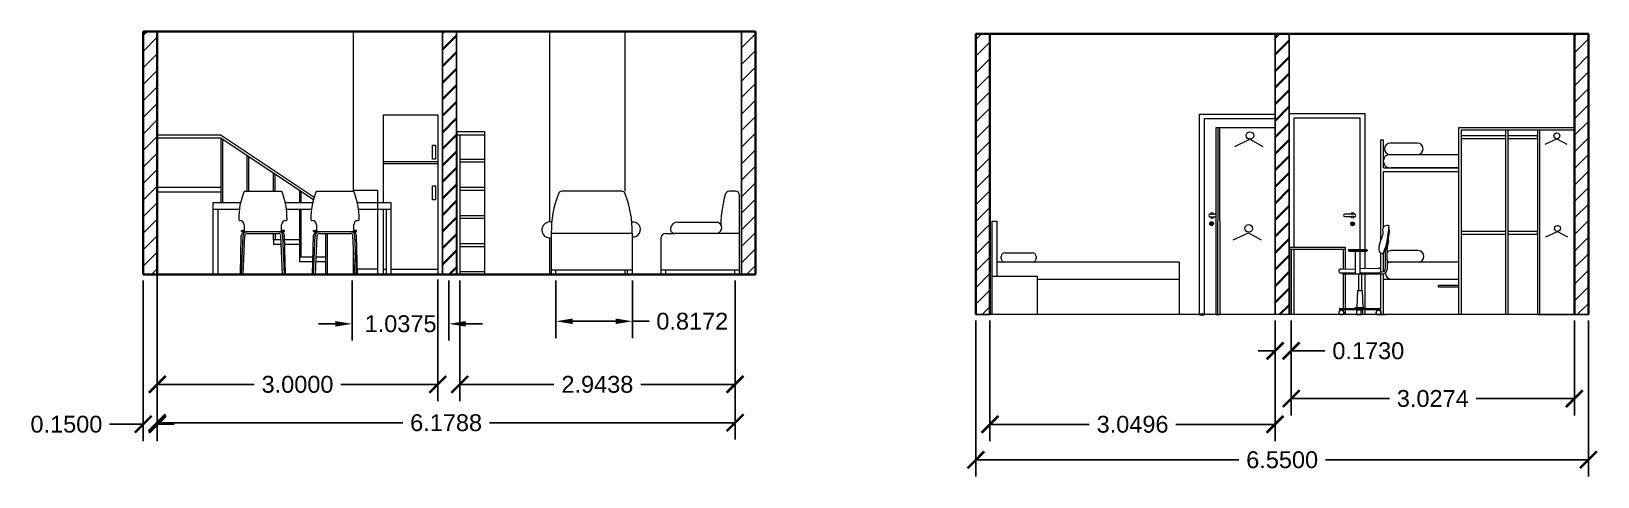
# Model space of a CAD drawing. Header units: inches. Extents: x 3.3 to 20.1, y 17.3 to 22.1.
import ezdxf

# ---------------------------------------------------------------- set-up
doc = ezdxf.new("R2010")
doc.units = ezdxf.units.IN
doc.header["$MEASUREMENT"] = 0
for name, color, linetype in [('A-DOOR-FULL', 7, 'Continuous'), ('A-FLOR-STRS', 7, 'Continuous'), ('A-WALL-FULL-EXT', 7, 'Continuous')]:
    doc.layers.add(name, color=color, linetype=linetype)
for name, color, linetype, lineweight in [('A-FURN', 9, 'Continuous', 18), ('A-WALL-FULL', 7, 'Continuous', 35), ('A-WALL-FULL-INTR', 7, 'Continuous', 35)]:
    doc.layers.add(name, color=color, linetype=linetype, lineweight=lineweight)
doc.styles.get("Standard").update_dxf_attribs({"font": 'arial.ttf'})
doc.dimstyles.get("Standard").update_dxf_attribs({"dimtxt": 0.18, "dimasz": 0.18, "dimexe": 0.18, "dimexo": 0.0625, "dimgap": 0.09, "dimtad": 0, "dimtih": 1, "dimtoh": 1, "dimdec": 4, "dimzin": 0, "dimdsep": 46, "dimtxsty": 'Standard', "dimcen": 0.09, "dimadec": 0, "dimazin": 0, "dimtfac": 1, "dimtdec": 4, "dimtofl": 0, "dimtmove": 0, "dimatfit": 3, "dimfxl": 1, "dimtolj": 1, "dimtzin": 0, "dimarcsym": 0})
pattern_1 = [(45, (69.00696, 346.25083), (-0.08838835, 0.08838835), [])]

# ---------------------------------------------------------------- blocks, each defined once
blk = doc.blocks.new('_ARCHTICK')
at = {"color": 0, "linetype": 'ByBlock', "const_width": 0.15}
blk.add_lwpolyline([(-0.5, -0.5), (0.5, 0.5)], dxfattribs=at)
blk = doc.blocks.new('*D9')
at = {"layer": 'A-WALL-FULL-INTR', "color": 0, "lineweight": -2, "transparency": 16777216}
for p, q in [((13.424, 18.965), (13.424, 17.295)), ((19.974, 18.965), (19.974, 17.295)), ((13.424, 17.475), (16.235, 17.475)), ((19.974, 17.475), (17.163, 17.475))]:
    blk.add_line(p, q, dxfattribs=at)
at = {"layer": 'Defpoints', "color": 0, "transparency": 16777216}
for p in [(13.424, 19.028), (19.974, 19.028), (19.974, 17.475)]:
    blk.add_point(p, dxfattribs=at)
at = {"layer": 'A-WALL-FULL-INTR', "color": 0, "lineweight": -2, "transparency": 16777216, "xscale": 0.18, "yscale": 0.18, "zscale": 0.18, "rotation": 180}
blk.add_blockref('_ARCHTICK', (13.424, 17.475), dxfattribs=at)
at = {"layer": 'A-WALL-FULL-INTR', "color": 0, "lineweight": -2, "transparency": 16777216, "xscale": 0.18, "yscale": 0.18, "zscale": 0.18}
blk.add_blockref('_ARCHTICK', (19.974, 17.475), dxfattribs=at)
at = {"layer": 'A-WALL-FULL-INTR', "color": 0, "transparency": 16777216, "insert": (16.699, 17.475), "char_height": 0.18, "attachment_point": 5}
blk.add_mtext('\\A1;6.5500', dxfattribs=at)
blk = doc.blocks.new('*D10')
at = {"layer": 'A-WALL-FULL-INTR', "color": 0, "lineweight": -2, "transparency": 16777216}
for p, q in [((13.574, 18.965), (13.574, 17.674)), ((16.623, 18.965), (16.623, 17.674)), ((13.574, 17.854), (14.635, 17.854)), ((16.623, 17.854), (15.562, 17.854))]:
    blk.add_line(p, q, dxfattribs=at)
at = {"layer": 'Defpoints', "color": 0, "transparency": 16777216}
for p in [(13.574, 19.028), (16.623, 19.028), (16.623, 17.854)]:
    blk.add_point(p, dxfattribs=at)
at = {"layer": 'A-WALL-FULL-INTR', "color": 0, "lineweight": -2, "transparency": 16777216, "xscale": 0.18, "yscale": 0.18, "zscale": 0.18, "rotation": 180}
blk.add_blockref('_ARCHTICK', (13.574, 17.854), dxfattribs=at)
at = {"layer": 'A-WALL-FULL-INTR', "color": 0, "lineweight": -2, "transparency": 16777216, "xscale": 0.18, "yscale": 0.18, "zscale": 0.18}
blk.add_blockref('_ARCHTICK', (16.623, 17.854), dxfattribs=at)
at = {"layer": 'A-WALL-FULL-INTR', "color": 0, "transparency": 16777216, "insert": (15.099, 17.854), "char_height": 0.18, "attachment_point": 5}
blk.add_mtext('\\A1;3.0496', dxfattribs=at)
blk = doc.blocks.new('*D11')
at = {"layer": 'A-WALL-FULL-INTR', "color": 0, "lineweight": -2, "transparency": 16777216}
for p, q in [((16.796, 18.965), (16.796, 17.95)), ((19.824, 18.965), (19.824, 17.95)), ((16.796, 18.13), (17.847, 18.13)), ((19.824, 18.13), (18.773, 18.13))]:
    blk.add_line(p, q, dxfattribs=at)
at = {"layer": 'Defpoints', "color": 0, "transparency": 16777216}
for p in [(16.796, 19.028), (19.824, 19.028), (19.824, 18.13)]:
    blk.add_point(p, dxfattribs=at)
at = {"layer": 'A-WALL-FULL-INTR', "color": 0, "lineweight": -2, "transparency": 16777216, "xscale": 0.18, "yscale": 0.18, "zscale": 0.18, "rotation": 180}
blk.add_blockref('_ARCHTICK', (16.796, 18.13), dxfattribs=at)
at = {"layer": 'A-WALL-FULL-INTR', "color": 0, "lineweight": -2, "transparency": 16777216, "xscale": 0.18, "yscale": 0.18, "zscale": 0.18}
blk.add_blockref('_ARCHTICK', (19.824, 18.13), dxfattribs=at)
at = {"layer": 'A-WALL-FULL-INTR', "color": 0, "transparency": 16777216, "insert": (18.31, 18.13), "char_height": 0.18, "attachment_point": 5}
blk.add_mtext('\\A1;3.0274', dxfattribs=at)
blk = doc.blocks.new('*D12')
at = {"layer": 'A-WALL-FULL-INTR', "color": 0, "lineweight": -2, "transparency": 16777216}
for p, q in [((16.623, 18.965), (16.623, 18.46)), ((16.796, 18.965), (16.796, 18.46)), ((16.623, 18.64), (16.443, 18.64)), ((16.796, 18.64), (17.156, 18.64))]:
    blk.add_line(p, q, dxfattribs=at)
at = {"layer": 'Defpoints', "color": 0, "transparency": 16777216}
for p in [(16.623, 19.028), (16.796, 19.028), (16.796, 18.64)]:
    blk.add_point(p, dxfattribs=at)
at = {"layer": 'A-WALL-FULL-INTR', "color": 0, "lineweight": -2, "transparency": 16777216, "xscale": 0.18, "yscale": 0.18, "zscale": 0.18}
blk.add_blockref('_ARCHTICK', (16.623, 18.64), dxfattribs=at)
at = {"layer": 'A-WALL-FULL-INTR', "color": 0, "lineweight": -2, "transparency": 16777216, "xscale": 0.18, "yscale": 0.18, "zscale": 0.18, "rotation": 180}
blk.add_blockref('_ARCHTICK', (16.796, 18.64), dxfattribs=at)
at = {"layer": 'A-WALL-FULL-INTR', "color": 0, "transparency": 16777216, "insert": (17.62, 18.64), "char_height": 0.18, "attachment_point": 5}
blk.add_mtext('\\A1;0.1730', dxfattribs=at)
blk = doc.blocks.new('*D13')
at = {"layer": 'A-WALL-FULL-INTR', "color": 0, "lineweight": -2, "transparency": 16777216}
for p, q in [((4.668, 19.393), (4.668, 17.691)), ((10.847, 19.393), (10.847, 17.691)), ((4.668, 17.871), (7.293, 17.871)), ((10.847, 17.871), (8.222, 17.871))]:
    blk.add_line(p, q, dxfattribs=at)
at = {"layer": 'Defpoints', "color": 0, "transparency": 16777216}
for p in [(4.668, 19.456), (10.847, 19.456), (10.847, 17.871)]:
    blk.add_point(p, dxfattribs=at)
at = {"layer": 'A-WALL-FULL-INTR', "color": 0, "lineweight": -2, "transparency": 16777216, "xscale": 0.18, "yscale": 0.18, "zscale": 0.18, "rotation": 180}
blk.add_blockref('_ARCHTICK', (4.668, 17.871), dxfattribs=at)
at = {"layer": 'A-WALL-FULL-INTR', "color": 0, "lineweight": -2, "transparency": 16777216, "xscale": 0.18, "yscale": 0.18, "zscale": 0.18}
blk.add_blockref('_ARCHTICK', (10.847, 17.871), dxfattribs=at)
at = {"layer": 'A-WALL-FULL-INTR', "color": 0, "transparency": 16777216, "insert": (7.757, 17.871), "char_height": 0.18, "attachment_point": 5}
blk.add_mtext('\\A1;6.1788', dxfattribs=at)
blk = doc.blocks.new('*D14')
at = {"layer": 'A-WALL-FULL-INTR', "color": 0, "lineweight": -2, "transparency": 16777216}
for p, q in [((4.668, 19.393), (4.668, 18.101)), ((7.668, 19.402), (7.668, 18.101)), ((4.668, 18.281), (5.706, 18.281)), ((7.668, 18.281), (6.63, 18.281))]:
    blk.add_line(p, q, dxfattribs=at)
at = {"layer": 'Defpoints', "color": 0, "transparency": 16777216}
for p in [(4.668, 19.456), (7.668, 19.464), (7.668, 18.281)]:
    blk.add_point(p, dxfattribs=at)
at = {"layer": 'A-WALL-FULL-INTR', "color": 0, "lineweight": -2, "transparency": 16777216, "xscale": 0.18, "yscale": 0.18, "zscale": 0.18, "rotation": 180}
blk.add_blockref('_ARCHTICK', (4.668, 18.281), dxfattribs=at)
at = {"layer": 'A-WALL-FULL-INTR', "color": 0, "lineweight": -2, "transparency": 16777216, "xscale": 0.18, "yscale": 0.18, "zscale": 0.18}
blk.add_blockref('_ARCHTICK', (7.668, 18.281), dxfattribs=at)
at = {"layer": 'A-WALL-FULL-INTR', "color": 0, "transparency": 16777216, "insert": (6.168, 18.281), "char_height": 0.18, "attachment_point": 5}
blk.add_mtext('\\A1;3.0000', dxfattribs=at)
blk = doc.blocks.new('*D15')
at = {"layer": 'A-WALL-FULL-INTR', "color": 0, "lineweight": -2, "transparency": 16777216}
for p, q in [((7.903, 19.393), (7.903, 18.101)), ((10.847, 19.393), (10.847, 18.101)), ((7.903, 18.281), (8.909, 18.281)), ((10.847, 18.281), (9.84, 18.281))]:
    blk.add_line(p, q, dxfattribs=at)
at = {"layer": 'Defpoints', "color": 0, "transparency": 16777216}
for p in [(7.903, 19.456), (10.847, 19.456), (10.847, 18.281)]:
    blk.add_point(p, dxfattribs=at)
at = {"layer": 'A-WALL-FULL-INTR', "color": 0, "lineweight": -2, "transparency": 16777216, "xscale": 0.18, "yscale": 0.18, "zscale": 0.18, "rotation": 180}
blk.add_blockref('_ARCHTICK', (7.903, 18.281), dxfattribs=at)
at = {"layer": 'A-WALL-FULL-INTR', "color": 0, "lineweight": -2, "transparency": 16777216, "xscale": 0.18, "yscale": 0.18, "zscale": 0.18}
blk.add_blockref('_ARCHTICK', (10.847, 18.281), dxfattribs=at)
at = {"layer": 'A-WALL-FULL-INTR', "color": 0, "transparency": 16777216, "insert": (9.375, 18.281), "char_height": 0.18, "attachment_point": 5}
blk.add_mtext('\\A1;2.9438', dxfattribs=at)
blk = doc.blocks.new('*D16')
at = {"layer": 'A-WALL-FULL-INTR', "color": 0, "lineweight": -2, "transparency": 16777216}
for p, q in [((4.668, 19.455), (4.668, 17.675)), ((4.518, 19.393), (4.518, 17.675)), ((4.518, 17.855), (4.158, 17.855)), ((4.668, 17.855), (4.848, 17.855))]:
    blk.add_line(p, q, dxfattribs=at)
at = {"layer": 'Defpoints', "color": 0, "transparency": 16777216}
for p in [(4.518, 19.456), (4.668, 19.517), (4.518, 17.855)]:
    blk.add_point(p, dxfattribs=at)
at = {"layer": 'A-WALL-FULL-INTR', "color": 0, "lineweight": -2, "transparency": 16777216, "xscale": 0.18, "yscale": 0.18, "zscale": 0.18}
blk.add_blockref('_ARCHTICK', (4.518, 17.855), dxfattribs=at)
at = {"layer": 'A-WALL-FULL-INTR', "color": 0, "lineweight": -2, "transparency": 16777216, "xscale": 0.18, "yscale": 0.18, "zscale": 0.18, "rotation": 180}
blk.add_blockref('_ARCHTICK', (4.668, 17.855), dxfattribs=at)
at = {"layer": 'A-WALL-FULL-INTR', "color": 0, "transparency": 16777216, "insert": (3.696, 17.855), "char_height": 0.18, "attachment_point": 5}
blk.add_mtext('\\A1;0.1500', dxfattribs=at)
blk = doc.blocks.new('*D17')
at = {"layer": 'A-WALL-FULL-INTR', "color": 0, "lineweight": -2, "transparency": 16777216}
for p, q in [((8.932, 19.393), (8.932, 18.776)), ((9.749, 19.393), (9.749, 18.776)), ((9.112, 18.956), (9.569, 18.956)), ((9.749, 18.956), (9.929, 18.956))]:
    blk.add_line(p, q, dxfattribs=at)
at = {"layer": 'A-WALL-FULL-INTR', "color": 0, "transparency": 16777216}
for points in [[(9.112, 18.986), (9.112, 18.926), (8.932, 18.956)], [(9.569, 18.986), (9.569, 18.926), (9.749, 18.956)]]:
    blk.add_solid(points, dxfattribs=at)
at = {"layer": 'Defpoints', "color": 0, "transparency": 16777216}
for p in [(8.932, 19.456), (9.749, 19.456), (9.749, 18.956)]:
    blk.add_point(p, dxfattribs=at)
at = {"layer": 'A-WALL-FULL-INTR', "color": 0, "transparency": 16777216, "insert": (10.39, 18.956), "char_height": 0.18, "attachment_point": 5}
blk.add_mtext('\\A1;0.8172', dxfattribs=at)
blk = doc.blocks.new('*D18')
at = {"layer": 'A-WALL-FULL-INTR', "color": 0, "lineweight": -2, "transparency": 16777216}
for p, q in [((6.751, 19.393), (6.751, 18.749)), ((7.788, 19.393), (7.788, 18.749)), ((6.571, 18.929), (6.391, 18.929)), ((7.968, 18.929), (8.148, 18.929))]:
    blk.add_line(p, q, dxfattribs=at)
at = {"layer": 'A-WALL-FULL-INTR', "color": 0, "transparency": 16777216}
for points in [[(6.571, 18.959), (6.571, 18.899), (6.751, 18.929)], [(7.968, 18.959), (7.968, 18.899), (7.788, 18.929)]]:
    blk.add_solid(points, dxfattribs=at)
at = {"layer": 'Defpoints', "color": 0, "transparency": 16777216}
for p in [(6.751, 19.456), (7.788, 19.456), (6.751, 18.929)]:
    blk.add_point(p, dxfattribs=at)
at = {"layer": 'A-WALL-FULL-INTR', "color": 0, "transparency": 16777216, "insert": (7.27, 18.929), "char_height": 0.18, "attachment_point": 5}
blk.add_mtext('\\A1;1.0375', dxfattribs=at)

msp = doc.modelspace()

# ---------------------------------------------------------------- hatches: boundary and pattern name
at = {"layer": 'A-WALL-FULL-EXT'}
h = msp.add_hatch(dxfattribs=at)
h.set_pattern_fill('ANSI31', color=256)
h.set_pattern_definition(pattern_1)
h.paths.add_polyline_path([(13.5738, 22.02796), (13.4238, 22.02796), (13.4238, 19.02796), (13.5738, 19.02796)])
h = msp.add_hatch(dxfattribs=at)
h.set_pattern_fill('ANSI31', color=256)
h.set_pattern_definition(pattern_1)
h.paths.add_polyline_path([(19.9738, 22.02796), (19.8238, 22.02796), (19.8238, 21.04796), (19.83001, 21.04796), (19.8238, 19.02796), (19.9738, 19.02796)])
at = {"layer": 'A-WALL-FULL-INTR'}
h = msp.add_hatch(dxfattribs=at)
h.set_pattern_fill('ANSI31', color=256)
h.set_pattern_definition(pattern_1)
h.paths.add_polyline_path([(16.77345, 22.02796), (16.62337, 22.02796), (16.62337, 19.02796), (16.7738, 19.02796)])

# ---------------------------------------------------------------- linework, layer by layer
msp.add_line((16.03194, 19.02786), (15.99471, 19.02796))
at = {"lineweight": 18}
msp.add_line((19.42877, 19.02796), (19.45377, 19.02796), dxfattribs=at)
at = {"layer": 'A-DOOR-FULL', "lineweight": 18}
for p, q in [((15.81584, 19.02796), (15.81584, 21.17146)), ((15.81584, 21.17146), (16.62337, 21.17146)), ((16.62337, 21.12146), (15.86584, 21.12146)), ((15.86584, 21.12146), (15.86584, 19.77146)), ((15.93605, 20.10055), (15.92855, 20.10055)), ((15.92855, 20.07255), (15.99471, 20.07255)), ((15.93605, 20.10055), (15.96105, 20.10055)), ((15.99471, 20.10055), (15.96105, 20.10055)), ((17.46527, 20.07461), (17.44027, 20.07461))]:
    msp.add_line(p, q, dxfattribs=at)
for points in [[(16.7738, 19.02796), (16.7738, 21.17796), (17.5838, 21.17796), (17.5838, 19.72313)], [(17.5338, 19.72313), (17.5338, 21.12796), (16.8238, 21.12796), (16.8238, 19.74796)]]:
    msp.add_lwpolyline(points, dxfattribs=at)
for points in [[(15.93912, 20.00986, -1), (15.94912, 20.00986), (15.94912, 19.98986, -1), (15.93912, 19.98986)], [(17.44746, 20.00735, -1), (17.45746, 20.00735), (17.45746, 19.98735, -1), (17.44746, 19.98735)]]:
    msp.add_lwpolyline(points, format="xyb", close=True, dxfattribs=at)
msp.add_lwpolyline([(17.46527, 20.07461), (17.47277, 20.07461, 1), (17.47277, 20.10261), (17.36777, 20.10261, 0.99999976), (17.36777, 20.07461), (17.44027, 20.07461)], format="xyb", dxfattribs=at)
for centre in [(15.94412, 19.99986), (17.45246, 19.99735)]:
    msp.add_circle(centre, 0.02, dxfattribs=at)
for centre, radius, start, end in [((15.94855, 20.08655), 0.0275, 30.603295, 150.803813), ((17.45277, 20.08861), 0.0275, 29.196187, 149.396705), ((15.92855, 20.08655), 0.014, 90, 270), ((15.94855, 20.08655), 0.0275, 209.196187, 329.396705), ((17.45277, 20.08861), 0.0275, 210.603295, 330.803813)]:
    msp.add_arc(centre, radius, start, end, dxfattribs=at)
at = {"layer": 'A-FLOR-STRS', "lineweight": 18}
for p, q in [((5.351, 20.94585), (4.6678, 20.94585)), ((5.351, 20.94585), (6.34655, 20.28452)), ((5.351, 20.91512), (4.6678, 20.91512)), ((5.351, 20.22575), (5.351, 20.91512)), ((5.351, 20.91512), (6.33886, 20.25889)), ((5.3678, 20.22575), (5.3678, 20.90396)), ((5.631, 20.34575), (5.631, 20.72912)), ((5.6478, 20.34575), (5.6478, 20.71796)), ((5.911, 20.34575), (5.911, 20.54312)), ((5.9278, 20.34575), (5.9278, 20.53196)), ((5.351, 20.38575), (4.6678, 20.38575)), ((5.351, 20.33575), (4.6678, 20.33575)), ((6.191, 20.22575), (6.191, 20.35712)), ((6.2078, 20.22575), (6.2078, 20.34596)), ((6.191, 19.64175), (6.191, 20.15575)), ((6.2078, 19.64175), (6.2078, 20.15575)), ((5.911, 19.82775), (5.911, 19.89575)), ((5.911, 19.82775), (5.911, 19.77775)), ((5.99155, 19.82775), (5.911, 19.82775)), ((5.99373, 19.77775), (5.911, 19.77775)), ((5.9278, 19.89575), (5.9278, 19.82775)), ((6.191, 19.82775), (6.02966, 19.82775)), ((6.191, 19.77775), (6.03075, 19.77775)), ((6.191, 19.77775), (6.191, 19.82775)), ((6.191, 19.64175), (6.191, 19.77775)), ((6.191, 19.59175), (6.191, 19.64175)), ((6.33338, 19.64175), (6.191, 19.64175)), ((6.471, 19.64175), (6.36743, 19.64175)), ((6.33229, 19.59175), (6.191, 19.59175)), ((6.471, 19.59175), (6.36525, 19.59175))]:
    msp.add_line(p, q, dxfattribs=at)
at = {"layer": 'A-FURN', "lineweight": 18}
for p, q in [((7.0878, 21.1641), (7.6678, 21.1641)), ((7.0878, 20.22575), (7.0878, 21.1641)), ((7.6678, 21.1641), (7.6678, 19.4641)), ((8.1728, 20.98175), (7.8728, 20.98175)), ((7.8728, 20.95075), (8.1728, 20.95075)), ((7.9028, 20.95075), (7.9028, 19.45575)), ((8.1728, 19.45575), (8.1728, 20.98175)), ((15.99471, 19.02796), (15.99471, 21.02796)), ((15.99471, 21.02796), (16.62337, 21.02796)), ((16.01243, 21.02796), (16.00899, 19.02796)), ((16.02801, 21.02796), (16.03194, 19.02786)), ((18.58877, 19.02796), (18.58877, 21.02796)), ((18.58877, 21.02796), (19.8238, 21.02796)), ((18.61377, 21.00296), (18.61377, 19.02796)), ((18.61377, 21.00296), (19.8238, 21.00296)), ((19.08877, 21.02796), (19.11377, 21.02796)), ((19.08877, 21.00296), (19.08877, 19.02796)), ((19.11377, 21.00296), (19.11377, 19.02796)), ((19.42877, 21.00296), (19.42877, 19.02796)), ((19.45377, 19.02796), (19.45377, 21.00296)), ((7.6128, 20.68952), (7.6128, 20.8405)), ((7.6128, 20.8405), (7.6428, 20.8405)), ((7.6428, 20.8405), (7.6428, 20.74952)), ((19.08877, 20.9388), (18.61377, 20.9388)), ((18.61377, 20.9088), (19.08877, 20.9088)), ((19.42877, 20.9388), (19.11377, 20.9388)), ((19.11377, 20.9088), (19.42877, 20.9088)), ((19.42877, 20.9088), (19.42877, 20.9388)), ((7.0878, 20.6441), (7.6678, 20.6441)), ((7.6428, 20.68952), (7.6128, 20.68952)), ((7.6428, 20.74952), (7.6428, 20.68952)), ((7.9028, 20.69075), (8.1728, 20.69075)), ((7.9028, 20.65975), (8.1728, 20.65975)), ((17.78409, 20.65796), (17.78409, 20.67796)), ((17.84409, 20.73796), (18.58877, 20.73796)), ((17.78409, 20.59796), (17.8638, 20.59796)), ((17.78409, 20.55796), (18.58877, 20.55796)), ((17.8038, 20.55796), (17.8038, 20.55796)), ((18.58877, 20.59796), (17.8638, 20.59796)), ((17.8638, 20.59796), (18.58877, 20.59796)), ((5.351, 20.33575), (5.351, 20.38575)), ((5.351, 20.22575), (5.351, 20.33575)), ((5.60089, 20.34575), (5.9946, 20.34575)), ((6.37248, 20.34575), (6.76619, 20.34575)), ((6.5046, 20.34575), (6.5046, 20.34596)), ((7.0278, 20.35575), (6.7678, 20.35575)), ((7.0278, 19.45575), (7.0278, 20.35575)), ((7.6128, 20.2541), (7.6128, 20.40509)), ((7.6128, 20.40509), (7.6428, 20.40509)), ((7.6428, 20.40509), (7.6428, 20.3141)), ((7.6428, 20.3141), (7.6428, 20.2541)), ((7.9028, 20.38975), (8.1728, 20.38975)), ((7.9028, 20.35875), (8.1728, 20.35875)), ((9.63535, 20.34575), (8.99492, 20.34575)), ((10.85162, 20.34575), (10.78575, 20.34575)), ((10.89662, 19.45575), (10.89662, 20.30075)), ((5.26453, 19.45575), (5.26453, 20.22575)), ((5.26453, 20.22575), (5.5588, 20.22575)), ((5.26453, 20.15575), (5.54614, 20.15575)), ((5.31453, 20.15575), (5.31453, 19.45575)), ((6.03669, 20.22575), (6.33039, 20.22575)), ((6.04935, 20.15575), (6.31773, 20.15575)), ((6.80828, 20.22575), (7.16453, 20.22575)), ((6.82094, 20.15575), (7.16453, 20.15575)), ((7.0878, 19.4641), (7.0878, 20.15575)), ((7.11453, 20.15575), (7.11453, 19.45575)), ((7.16453, 20.22575), (7.16453, 19.45575)), ((7.6428, 20.2541), (7.6128, 20.2541)), ((5.54981, 20.03266), (5.55275, 20.03266)), ((5.59775, 19.98766), (5.59775, 19.91575)), ((5.99775, 19.91575), (5.99775, 19.98766)), ((6.04275, 20.03266), (6.04569, 20.03266)), ((6.32139, 20.03266), (6.32433, 20.03266)), ((6.36933, 19.98766), (6.36933, 19.91575)), ((6.76933, 19.91575), (6.76933, 19.98766)), ((6.81433, 20.03266), (6.81727, 20.03266)), ((7.9028, 20.08875), (8.1728, 20.08875)), ((7.9028, 20.05775), (8.1728, 20.05775)), ((10.23587, 20.01575), (10.66037, 20.01575)), ((13.59826, 19.02796), (13.59826, 20.02796)), ((13.64826, 20.02796), (13.64826, 19.43796)), ((5.55775, 19.45575), (5.56679, 19.87173)), ((5.56775, 19.91575), (5.56775, 19.92575)), ((5.56775, 19.92575), (5.58775, 19.92575)), ((5.58775, 19.91575), (5.56775, 19.91575)), ((5.56775, 19.45575), (5.58587, 19.8727)), ((5.59775, 19.92575), (5.58775, 19.92575)), ((5.58775, 19.92575), (5.58775, 19.91575)), ((5.58775, 19.91575), (6.00775, 19.91575)), ((5.58775, 19.45575), (5.60586, 19.87184)), ((5.63083, 19.89575), (5.96466, 19.89575)), ((6.00775, 19.45575), (5.98964, 19.87184)), ((6.00775, 19.92575), (5.99775, 19.92575)), ((6.00775, 19.91575), (6.00775, 19.92575)), ((6.02775, 19.92575), (6.00775, 19.92575)), ((6.00775, 19.91575), (6.02775, 19.91575)), ((6.02775, 19.45575), (6.00962, 19.8727)), ((6.02775, 19.91575), (6.02775, 19.92575)), ((6.03775, 19.45575), (6.0287, 19.87173)), ((6.32933, 19.45575), (6.33837, 19.87173)), ((6.33933, 19.91575), (6.33933, 19.92575)), ((6.33933, 19.92575), (6.35933, 19.92575)), ((6.35933, 19.91575), (6.33933, 19.91575)), ((6.33933, 19.45575), (6.35746, 19.8727)), ((6.36933, 19.92575), (6.35933, 19.92575)), ((6.35933, 19.92575), (6.35933, 19.91575)), ((6.35933, 19.91575), (6.77933, 19.91575)), ((6.35933, 19.45575), (6.37744, 19.87184)), ((6.40242, 19.89575), (6.73625, 19.89575)), ((6.471, 19.45575), (6.471, 19.89575)), ((6.4878, 19.64175), (6.4878, 19.89575)), ((6.4878, 19.45575), (6.4878, 19.89575)), ((6.4878, 19.77775), (6.4878, 19.82775)), ((6.4878, 19.64175), (6.4878, 19.77775)), ((6.77933, 19.45575), (6.76122, 19.87184)), ((6.77933, 19.92575), (6.76933, 19.92575)), ((6.77933, 19.91575), (6.77933, 19.92575)), ((6.79933, 19.92575), (6.77933, 19.92575)), ((6.77933, 19.91575), (6.79933, 19.91575)), ((6.79933, 19.45575), (6.7812, 19.8727)), ((6.79933, 19.91575), (6.79933, 19.92575)), ((6.80933, 19.45575), (6.80029, 19.87173)), ((7.9028, 19.78775), (8.1728, 19.78775)), ((9.74872, 19.89575), (8.88155, 19.89575)), ((8.88155, 19.89575), (8.88155, 19.50575)), ((9.74872, 19.89575), (9.74872, 19.50575)), ((10.05828, 19.45575), (10.05828, 19.85075)), ((10.10328, 19.89575), (10.20123, 19.89575)), ((10.89662, 19.89575), (10.20123, 19.89575)), ((15.86584, 19.77146), (15.86584, 19.02796)), ((19.08877, 19.91757), (18.61377, 19.91757)), ((18.61377, 19.88757), (19.08877, 19.88757)), ((19.42877, 19.91757), (19.11377, 19.91757)), ((19.11377, 19.88757), (19.42877, 19.88757)), ((19.42877, 19.88757), (19.42877, 19.91757)), ((6.4878, 19.59175), (6.4878, 19.64175)), ((7.9028, 19.75675), (8.1728, 19.75675)), ((13.69314, 19.62796), (13.69314, 19.64796)), ((13.73314, 19.68796), (14.02803, 19.68796)), ((14.06803, 19.64796), (14.06803, 19.62796)), ((16.7788, 19.74796), (17.37372, 19.74796)), ((16.7788, 19.72796), (17.37372, 19.72796)), ((16.7964, 19.72796), (16.7964, 19.02796)), ((17.35611, 19.51481), (17.35611, 19.72796)), ((17.37372, 19.74796), (17.37372, 19.51525)), ((17.40683, 19.71813), (17.40683, 19.70813)), ((17.40683, 19.70813), (17.60683, 19.70813)), ((17.41183, 19.72313), (17.60183, 19.72313)), ((17.41497, 19.70413), (17.59868, 19.70413)), ((17.48183, 19.46418), (17.48183, 19.70413)), ((17.53183, 19.46418), (17.53183, 19.70413)), ((17.60683, 19.71813), (17.60683, 19.70813)), ((17.80097, 19.71643), (17.80097, 19.51418)), ((17.82097, 19.70413), (17.82097, 19.6925)), ((17.82097, 19.60701), (17.82097, 19.6925)), ((17.82097, 19.60701), (17.82097, 19.51418)), ((7.0278, 19.5141), (6.80806, 19.5141)), ((7.16453, 19.5141), (7.6678, 19.5141)), ((8.88155, 19.50575), (9.74872, 19.50575)), ((8.88155, 19.50575), (8.88155, 19.45575)), ((8.88155, 19.45575), (8.93155, 19.45575)), ((8.93155, 19.45575), (8.93155, 19.50575)), ((9.74872, 19.45575), (9.69872, 19.45575)), ((9.74872, 19.50575), (9.74872, 19.45575)), ((10.05828, 19.45575), (10.05828, 19.50575)), ((10.05828, 19.50575), (10.89662, 19.50575)), ((10.10828, 19.45575), (10.10828, 19.50575)), ((10.84662, 19.45575), (10.84662, 19.50575)), ((13.59826, 19.02796), (13.59826, 19.43796)), ((13.59826, 19.43796), (14.07826, 19.43796)), ((15.59826, 19.58796), (13.64826, 19.58796)), ((14.02803, 19.58796), (13.73314, 19.58796)), ((14.07826, 19.43796), (14.07826, 19.02796)), ((15.59826, 19.58796), (15.59826, 19.02796)), ((17.33097, 19.51418), (17.48183, 19.51795)), ((17.33097, 19.47418), (17.48183, 19.47418)), ((17.34634, 19.46418), (17.71731, 19.46418)), ((17.35611, 19.09453), (17.35611, 19.46418)), ((17.37372, 19.46418), (17.37372, 19.09453)), ((17.51597, 19.46418), (17.51597, 19.28369)), ((17.53183, 19.5192), (17.73097, 19.52418)), ((17.53183, 19.47418), (17.73097, 19.47418)), ((17.54597, 19.46418), (17.54597, 19.28369)), ((17.71731, 19.46418), (17.77097, 19.46418)), ((17.75097, 19.48418), (17.77097, 19.48418)), ((17.8038, 19.47647), (17.8038, 19.46796)), ((18.58877, 19.58796), (17.8638, 19.58796)), ((14.07826, 19.40796), (15.59826, 19.40796)), ((17.50597, 19.28369), (17.49897, 19.1032)), ((17.50597, 19.28369), (17.55597, 19.28369)), ((17.55597, 19.28369), (17.56297, 19.1032)), ((17.78409, 19.40796), (17.8638, 19.40796)), ((17.8638, 19.40796), (18.58877, 19.40796)), ((17.47811, 19.1032), (17.58383, 19.1032)), ((17.47811, 19.09453), (17.47811, 19.1032)), ((17.58383, 19.1032), (17.58383, 19.09453)), ((17.31689, 19.09453), (17.74505, 19.09453)), ((17.74505, 19.07695), (17.31689, 19.07695)), ((17.35611, 19.05526), (17.35611, 19.07695)), ((17.35611, 19.02796), (17.35611, 19.0445)), ((17.37372, 19.07695), (17.37372, 19.02796)), ((17.7638, 19.02796), (17.8038, 19.02796)), ((19.44001, 19.02796), (19.8238, 19.02796))]:
    msp.add_line(p, q, dxfattribs=at)
at = {"layer": 'A-FURN'}
for p, q in [((7.8728, 20.97575), (7.8728, 19.45575)), ((16.62337, 19.02796), (16.62337, 21.04796)), ((7.0878, 20.6641), (7.6678, 20.6641)), ((13.5738, 19.02796), (13.5738, 20.02796)), ((13.59826, 20.02796), (13.64826, 20.02796)), ((16.7738, 19.02796), (16.7738, 19.77796)), ((6.4878, 19.45575), (6.4878, 19.70975)), ((16.7788, 19.74796), (16.7788, 19.02796)), ((6.32933, 19.45575), (6.34933, 19.45575)), ((6.751, 19.45575), (6.471, 19.45575)), ((6.77679, 19.5141), (6.7678, 19.5141)), ((7.0878, 19.5141), (7.11453, 19.5141)), ((7.8728, 19.45575), (8.1728, 19.45575)), ((7.9028, 19.48675), (8.1728, 19.48675)), ((13.5738, 19.40796), (13.5738, 19.58796)), ((13.5738, 19.02796), (13.5738, 19.40796)), ((15.81584, 19.02796), (15.86584, 19.02796))]:
    msp.add_line(p, q, dxfattribs=at)
at = {"layer": 'A-FURN', "linetype": 'Continuous', "lineweight": 18}
for p, q in [((17.49339, 19.05402), (17.49327, 19.04968)), ((17.49327, 19.04968), (17.49339, 19.04534)), ((17.49374, 19.05823), (17.49339, 19.05402)), ((17.49339, 19.04534), (17.49374, 19.04113)), ((17.49431, 19.06218), (17.49374, 19.05823)), ((17.49374, 19.04113), (17.49431, 19.03718)), ((17.49508, 19.06575), (17.49431, 19.06218)), ((17.49431, 19.03718), (17.49508, 19.03361)), ((17.49603, 19.06883), (17.49508, 19.06575)), ((17.49508, 19.03361), (17.49603, 19.03053)), ((17.49577, 19.04968), (17.49589, 19.05402)), ((17.49589, 19.04534), (17.49577, 19.04968)), ((17.49589, 19.05402), (17.49624, 19.05823)), ((17.49624, 19.04113), (17.49589, 19.04534)), ((17.49713, 19.07133), (17.49603, 19.06883)), ((17.49603, 19.03053), (17.49713, 19.02803)), ((17.49624, 19.05823), (17.49681, 19.06218)), ((17.49681, 19.03718), (17.49624, 19.04113)), ((17.49681, 19.06218), (17.49758, 19.06575)), ((17.49758, 19.03361), (17.49681, 19.03718)), ((17.49835, 19.07317), (17.49713, 19.07133)), ((17.49713, 19.02803), (17.49835, 19.02619)), ((17.49758, 19.06575), (17.49853, 19.06883)), ((17.49853, 19.03053), (17.49758, 19.03361)), ((17.49965, 19.0743), (17.49835, 19.07317)), ((17.49835, 19.02619), (17.49965, 19.02506)), ((17.49853, 19.06883), (17.49963, 19.07133)), ((17.49963, 19.02803), (17.49853, 19.03053)), ((17.49963, 19.07133), (17.50085, 19.07317)), ((17.50085, 19.02619), (17.49963, 19.02803)), ((17.501, 19.07468), (17.49965, 19.0743)), ((17.49965, 19.02506), (17.501, 19.02468)), ((17.50085, 19.07317), (17.50215, 19.0743)), ((17.50215, 19.02506), (17.50085, 19.02619)), ((17.50225, 19.07433), (17.501, 19.07468)), ((17.5035, 19.07468), (17.501, 19.07468)), ((17.501, 19.02468), (17.50225, 19.02504)), ((17.5035, 19.02468), (17.501, 19.02468)), ((17.50215, 19.0743), (17.5035, 19.07468)), ((17.5035, 19.02468), (17.50215, 19.02506)), ((17.55105, 19.07468), (17.5035, 19.07468)), ((17.55105, 19.02468), (17.5035, 19.02468)), ((17.54332, 19.04968), (17.54344, 19.05402)), ((17.54344, 19.04534), (17.54332, 19.04968)), ((17.54344, 19.05402), (17.54379, 19.05823)), ((17.54379, 19.04113), (17.54344, 19.04534)), ((17.54379, 19.05823), (17.54436, 19.06218)), ((17.54436, 19.03718), (17.54379, 19.04113)), ((17.54436, 19.06218), (17.54513, 19.06575)), ((17.54513, 19.03361), (17.54436, 19.03718)), ((17.54513, 19.06575), (17.54608, 19.06883)), ((17.54608, 19.03053), (17.54513, 19.03361)), ((17.54608, 19.06883), (17.54719, 19.07133)), ((17.54719, 19.02803), (17.54608, 19.03053)), ((17.54719, 19.07133), (17.54841, 19.07317)), ((17.54841, 19.02619), (17.54719, 19.02803)), ((17.54841, 19.07317), (17.54971, 19.0743)), ((17.54971, 19.02506), (17.54841, 19.02619)), ((17.54971, 19.0743), (17.55105, 19.07468)), ((17.55105, 19.02468), (17.54971, 19.02506)), ((17.55105, 19.07468), (17.55239, 19.0743)), ((17.55239, 19.02506), (17.55105, 19.02468)), ((17.55239, 19.0743), (17.55369, 19.07317)), ((17.55369, 19.02619), (17.55239, 19.02506)), ((17.55369, 19.07317), (17.55491, 19.07133)), ((17.55491, 19.02803), (17.55369, 19.02619)), ((17.55491, 19.07133), (17.55601, 19.06883)), ((17.55601, 19.03053), (17.55491, 19.02803)), ((17.55601, 19.06883), (17.55697, 19.06575)), ((17.55697, 19.03361), (17.55601, 19.03053)), ((17.55697, 19.06575), (17.55774, 19.06218)), ((17.55774, 19.03718), (17.55697, 19.03361)), ((17.55774, 19.06218), (17.55831, 19.05823)), ((17.55831, 19.04113), (17.55774, 19.03718)), ((17.55831, 19.05823), (17.55866, 19.05402)), ((17.55866, 19.04534), (17.55831, 19.04113)), ((17.55866, 19.05402), (17.55877, 19.04968)), ((17.55877, 19.04968), (17.55866, 19.04534))]:
    msp.add_line(p, q, dxfattribs=at)
at = {"layer": 'A-FURN', "lineweight": 18}
for points in [[(16.19307, 20.82614), (16.35447, 20.90129), (16.4915, 20.82614)], [(17.78409, 20.89271), (17.74909, 20.89271), (17.74909, 19.8123)], [(17.78409, 20.59796), (17.78409, 20.89271)], [(19.51154, 20.84886), (19.63708, 20.90732), (19.74366, 20.84886)], [(17.78409, 19.9665), (17.78409, 20.55796)], [(16.17649, 19.82573), (16.33789, 19.90088), (16.47492, 19.82573)], [(19.51734, 19.85912), (19.64287, 19.91757), (19.74945, 19.85912)], [(16.8238, 19.72796), (16.8238, 19.02796)], [(17.5338, 19.51925), (17.5338, 19.70413)], [(17.5838, 19.70413), (17.5838, 19.5205)], [(17.74909, 19.68729), (17.74909, 19.5164)], [(17.78409, 19.4872), (17.78409, 19.69606)], [(17.5838, 19.46418), (17.5838, 19.1032)], [(17.74909, 19.03546), (17.74909, 19.02796), (17.78409, 19.02796), (17.78409, 19.46593)], [(17.74909, 19.46418), (17.74909, 19.09355)], [(18.58877, 19.32185), (18.37145, 19.32185), (18.37145, 19.3428), (18.58877, 19.3428)], [(17.5338, 19.09453), (17.5338, 19.1032)], [(17.5338, 19.07468), (17.5338, 19.07695)], [(17.5838, 19.07695), (17.5838, 19.02796), (17.5338, 19.02796)], [(17.74909, 19.07794), (17.74909, 19.06431)]]:
    msp.add_lwpolyline(points, dxfattribs=at)
for points in [[(18.14378, 20.73738, 1), (18.14378, 20.86098), (17.85539, 20.86098, 1), (17.85539, 20.73738)], [(18.15399, 19.58796, 1), (18.15399, 19.71155), (17.8656, 19.71155, 0.20451393), (17.82097, 19.6925, 0.20451393)], [(17.82097, 19.60701, 0.20451393), (17.8656, 19.58796)]]:
    msp.add_lwpolyline(points, format="xyb", dxfattribs=at)
for centre, radius in [((16.35447, 20.94177), 0.04047), ((19.63708, 20.9388), 0.03148), ((16.34131, 19.94905), 0.04047), ((19.64287, 19.94905), 0.03148), ((17.33241, 19.04988), 0.0253), ((17.33241, 19.04988), 0.0243), ((17.72953, 19.04988), 0.0253), ((17.72953, 19.04988), 0.0243)]:
    msp.add_circle(centre, radius, dxfattribs=at)
for centre, radius, start, end in [((17.84409, 20.67796), 0.06, 90, 180), ((17.84409, 20.65796), 0.06, 180, 270), ((6.27867, 20.05939), 0.73884, 157.488, 181.153499), ((5.60089, 20.34075), 0.005, 90, 169.327979), ((5.9946, 20.34075), 0.005, 10.672021, 90), ((5.31682, 20.05939), 0.73884, 358.846501, 22.512), ((7.05026, 20.05939), 0.73884, 157.488, 181.153499), ((6.37248, 20.34075), 0.005, 90, 169.327979), ((6.76619, 20.34075), 0.005, 10.672021, 90), ((6.0884, 20.05939), 0.73884, 358.846501, 22.512), ((10.0759, 19.90075), 1.19436, 159.461014, 180.239861), ((8.99492, 20.30575), 0.04, 90, 159.461014), ((9.63535, 20.30575), 0.04, 20.538986, 90), ((8.55438, 19.90075), 1.19436, 359.760139, 20.538986), ((12.14691, 19.9389), 1.45344, 165.095861, 177.990401), ((10.78575, 20.30075), 0.045, 90, 164.565331), ((10.85162, 20.30075), 0.045, 0, 90), ((5.54981, 20.04266), 0.01, 169.327979, 270), ((5.55275, 19.98766), 0.045, 0, 90), ((6.04275, 19.98766), 0.045, 90, 180), ((6.04569, 20.04266), 0.01, 270, 10.672021), ((6.32139, 20.04266), 0.01, 169.327979, 270), ((6.32433, 19.98766), 0.045, 0, 90), ((6.81433, 19.98766), 0.045, 90, 180), ((6.81727, 20.04266), 0.01, 270, 10.672021), ((8.8675, 19.93227), 0.08575, 76.790183, 279.434768), ((9.75603, 19.93735), 0.07944, 264.720482, 99.307631), ((10.20123, 19.94075), 0.045, 171.786789, 270), ((10.23587, 19.93575), 0.08, 90, 171.786789), ((10.64153, 19.95575), 0.06289, 287.431795, 72.568205), ((5.61178, 19.87075), 0.045, 90, 178.754636), ((5.63083, 19.87075), 0.045, 90, 177.510447), ((5.63083, 19.87075), 0.025, 90, 177.510447), ((5.96466, 19.87075), 0.045, 2.489553, 90), ((5.96466, 19.87075), 0.025, 2.489553, 90), ((5.98371, 19.87075), 0.045, 1.245364, 90), ((6.38336, 19.87075), 0.045, 90, 178.754636), ((6.40242, 19.87075), 0.045, 90, 177.510447), ((6.40242, 19.87075), 0.025, 90, 177.510447), ((6.73625, 19.87075), 0.045, 2.489553, 90), ((6.73625, 19.87075), 0.025, 2.489553, 90), ((6.7553, 19.87075), 0.045, 1.245364, 90), ((10.10328, 19.85075), 0.045, 90, 180), ((13.73314, 19.64796), 0.04, 90, 180), ((13.73314, 19.62796), 0.04, 180, 270), ((14.02803, 19.64796), 0.04, 0, 90), ((14.02803, 19.62796), 0.04, 270, 0), ((17.41183, 19.71813), 0.005, 90, 180), ((17.41464, 19.70812), 0.004, 179.801878, 274.766146), ((17.59901, 19.70812), 0.004, 265.233854, 0.198122), ((17.60183, 19.71813), 0.005, 0, 90), ((17.32597, 19.49418), 0.02062, 75.963757, 284.036243), ((17.34634, 19.47418), 0.01, 180, 270), ((17.71731, 19.47418), 0.01, 270, 360), ((17.73097, 19.49918), 0.025, 270, 90), ((17.77097, 19.51418), 0.05, 270, 0), ((17.77097, 19.51418), 0.03, 270, 0), ((17.8638, 19.46796), 0.06, 180, 270), ((17.8638, 19.52796), 0.06, 90, 135.548032), ((17.31689, 19.08574), 0.00879, 90, 270), ((17.74505, 19.08574), 0.00879, 270, 90)]:
    msp.add_arc(centre, radius, start, end, dxfattribs=at)
at = {"layer": 'A-FURN', "lineweight": 18, "start_tangent": (0.99996351, -0.00854262), "end_tangent": (0.99996351, -0.00854262)}
msp.add_spline([(17.82747, 19.97947), (17.84161, 19.97444), (17.84179, 19.96868), (17.84102, 19.95706), (17.82919, 19.86749), (17.80669, 19.75195), (17.78187, 19.69117), (17.77867, 19.68477), (17.77581, 19.68124), (17.7649, 19.68043), (17.76001, 19.84184), (17.77469, 19.89211), (17.78307, 19.96543), (17.80613, 19.97799), (17.82747, 19.97947)], degree=3, dxfattribs=at)
at = {"layer": 'A-FURN', "lineweight": 18}
msp.add_open_spline([(17.83995, 19.94336), (17.84835, 19.92407), (17.83378, 19.85575), (17.825, 19.76906), (17.78906, 19.68685), (17.78289, 19.69341)], degree=3, knots=[0.686718821, 0.686718821, 0.686718821, 0.686718821, 0.770678436, 0.888388061, 0.949398223, 0.949398223, 0.949398223, 0.949398223], dxfattribs=at)
msp.add_spline([(17.82097, 19.70413), (17.82405, 19.73566), (17.83286, 19.78582), (17.83815, 19.81134), (17.83745, 19.81632), (17.83595, 19.81893), (17.83371, 19.82229), (17.82923, 19.82341)], degree=3, dxfattribs=at)
at = {"layer": 'A-WALL-FULL'}
for p, q in [((4.5178, 22.05575), (11.0678, 22.05575)), ((13.4238, 22.02796), (19.9738, 22.02796)), ((11.0678, 19.45575), (4.5178, 19.45575)), ((15.81584, 19.02796), (15.86584, 19.02796))]:
    msp.add_line(p, q, dxfattribs=at)
at = {"layer": 'A-WALL-FULL', "lineweight": 18}
msp.add_line((19.8238, 19.02796), (13.5738, 19.02796), dxfattribs=at)
at = {"layer": 'A-WALL-FULL-EXT', "lineweight": 35}
for p, q in [((4.5178, 19.45575), (4.5178, 22.05575)), ((4.6678, 19.45575), (4.6678, 22.05575)), ((11.0678, 22.05575), (11.0678, 19.45575)), ((13.4238, 19.02796), (13.4238, 22.02796)), ((13.5738, 19.02796), (13.5738, 22.02796)), ((19.8238, 19.02796), (19.8238, 22.02796)), ((19.9738, 22.02796), (19.9738, 19.02796))]:
    msp.add_line(p, q, dxfattribs=at)
at = {"layer": 'A-WALL-FULL-EXT', "linetype": 'Continuous'}
for p, q in [((4.5178, 21.84192), (4.6678, 21.99192)), ((10.9178, 21.87796), (11.0678, 22.02796)), ((4.5178, 21.66514), (4.6678, 21.81514)), ((10.9178, 21.70118), (11.0678, 21.85118)), ((4.5178, 21.48836), (4.6678, 21.63836)), ((10.9178, 21.5244), (11.0678, 21.6744)), ((4.5178, 21.31159), (4.6678, 21.46159)), ((10.9178, 21.34763), (11.0678, 21.49763)), ((4.5178, 21.13481), (4.6678, 21.28481)), ((10.9178, 21.17085), (11.0678, 21.32085)), ((10.9178, 20.99407), (11.0678, 21.14407)), ((4.5178, 20.95803), (4.6678, 21.10803)), ((10.9178, 20.8173), (11.0678, 20.9673)), ((4.5178, 20.78126), (4.6678, 20.93126)), ((10.9178, 20.64052), (11.0678, 20.79052)), ((4.5178, 20.60448), (4.6678, 20.75448)), ((10.9178, 20.46374), (11.0678, 20.61374)), ((4.5178, 20.4277), (4.6678, 20.5777)), ((4.5178, 20.25093), (4.6678, 20.40093)), ((10.9178, 20.28697), (11.0678, 20.43697)), ((4.5178, 20.07415), (4.6678, 20.22415)), ((10.9178, 20.11019), (11.0678, 20.26019)), ((4.5178, 19.89737), (4.6678, 20.04737)), ((10.9178, 19.93341), (11.0678, 20.08341)), ((4.5178, 19.7206), (4.6678, 19.8706)), ((10.9178, 19.75664), (11.0678, 19.90664)), ((4.5178, 19.54382), (4.6678, 19.69382)), ((10.9178, 19.57986), (11.0678, 19.72986)), ((4.60651, 19.45575), (4.6678, 19.51704)), ((10.97047, 19.45575), (11.0678, 19.55308))]:
    msp.add_line(p, q, dxfattribs=at)
at = {"layer": 'A-WALL-FULL-EXT', "lineweight": 25}
msp.add_line((10.9178, 19.45575), (10.9178, 22.05575), dxfattribs=at)
at = {"layer": 'A-WALL-FULL-EXT'}
for p, q in [((13.4238, 22.02796), (13.4238, 19.02796)), ((19.8238, 21.04796), (19.8238, 19.02796)), ((19.8238, 19.02796), (19.8238, 20.59796)), ((19.8238, 19.02796), (19.8238, 19.57796)), ((13.4238, 19.02796), (13.5738, 19.02796)), ((19.9738, 19.02796), (19.8238, 19.02796))]:
    msp.add_line(p, q, dxfattribs=at)
at = {"layer": 'A-WALL-FULL-EXT', "lineweight": 18}
for p, q in [((9.6678, 19.50575), (9.6678, 19.45575)), ((9.69872, 19.45575), (9.69872, 19.50575))]:
    msp.add_line(p, q, dxfattribs=at)
at = {"layer": 'A-WALL-FULL-INTR', "linetype": 'Continuous'}
for p, q in [((4.5178, 22.01869), (4.55486, 22.05575)), ((7.7178, 22.03671), (7.73684, 22.05575)), ((7.7178, 21.85994), (7.8678, 22.00994)), ((10.9178, 22.05473), (10.91882, 22.05575)), ((7.7178, 21.68316), (7.8678, 21.83316)), ((7.7178, 21.50638), (7.8678, 21.65638)), ((7.7178, 21.32961), (7.8678, 21.47961)), ((7.7178, 21.15283), (7.8678, 21.30283)), ((7.7178, 20.97605), (7.8678, 21.12605)), ((7.7178, 20.79928), (7.8678, 20.94928)), ((7.7178, 20.6225), (7.8678, 20.7725)), ((7.7178, 20.44572), (7.8678, 20.59572)), ((7.7178, 20.26895), (7.8678, 20.41895)), ((7.7178, 20.09217), (7.8678, 20.24217)), ((7.7178, 19.91539), (7.8678, 20.06539)), ((7.7178, 19.73862), (7.8678, 19.88862)), ((7.7178, 19.56184), (7.8678, 19.71184)), ((7.78849, 19.45575), (7.8678, 19.53506))]:
    msp.add_line(p, q, dxfattribs=at)
at = {"layer": 'A-WALL-FULL-INTR', "lineweight": 18}
for p, q in [((6.7678, 20.34548), (6.7678, 22.05575)), ((8.8678, 20.01802), (8.8678, 22.05575)), ((9.6678, 22.05575), (9.6678, 20.34575)), ((8.8678, 19.45575), (8.8678, 19.84652)), ((6.7678, 19.45575), (6.7678, 19.72067))]:
    msp.add_line(p, q, dxfattribs=at)
at = {"layer": 'A-WALL-FULL-INTR', "lineweight": 25}
for p, q in [((7.7178, 19.45575), (7.7178, 22.05575)), ((7.8678, 22.05575), (7.8678, 19.45575)), ((16.62337, 19.02796), (16.62337, 22.02796)), ((16.77345, 22.02796), (16.7738, 19.02796))]:
    msp.add_line(p, q, dxfattribs=at)
at = {"layer": 'A-WALL-FULL-INTR'}
msp.add_line((7.7178, 22.05575), (7.8678, 22.05575), dxfattribs=at)

# ---------------------------------------------------------------- dimensions: what is measured, and where the dimension line sits
for base, p1, p2, picture, middle in [((4.5178, 17.85541), (4.6678, 19.51704), (4.5178, 19.45575), '*D16', (3.69577, 17.85541)), ((7.6678, 18.28084), (4.6678, 19.45575), (7.6678, 19.4641), '*D14', (6.1678, 18.28084)), ((10.84662, 17.87115), (4.6678, 19.45575), (10.84662, 19.45575), '*D13', (7.75721, 17.87115)), ((10.84662, 18.28084), (7.9028, 19.45575), (10.84662, 19.45575), '*D15', (9.37471, 18.28084)), ((19.9738, 17.47503), (13.4238, 19.02796), (19.9738, 19.02796), '*D9', (16.6988, 17.47503)), ((16.62337, 17.85428), (13.5738, 19.02796), (16.62337, 19.02796), '*D10', (15.09859, 17.85428)), ((16.7964, 18.63986), (16.62337, 19.02796), (16.7964, 19.02796), '*D12', (17.61972, 18.63986)), ((19.8238, 18.13024), (16.7964, 19.02796), (19.8238, 19.02796), '*D11', (18.3101, 18.13024))]:
    dim = msp.add_linear_dim(base=base, p1=p1, p2=p2, dimstyle='Standard', override={"dimblk1": 'ARCHTICK', "dimblk2": 'ARCHTICK', "dimsah": 1}, dxfattribs=at)
    dim.commit()
    dim.dimension.update_dxf_attribs({"geometry": picture, "text_midpoint": middle})
for base, p1, p2, picture, middle in [((6.751, 18.92939), (7.78849, 19.45575), (6.751, 19.45575), '*D18', (7.26974, 18.92939)), ((9.74872, 18.95624), (8.93155, 19.45575), (9.74872, 19.45575), '*D17', (10.38953, 18.95624))]:
    dim = msp.add_linear_dim(base=base, p1=p1, p2=p2, dimstyle='Standard', dxfattribs=at)
    dim.commit()
    dim.dimension.update_dxf_attribs({"geometry": picture, "text_midpoint": middle})

doc.saveas('drawing.dxf')
